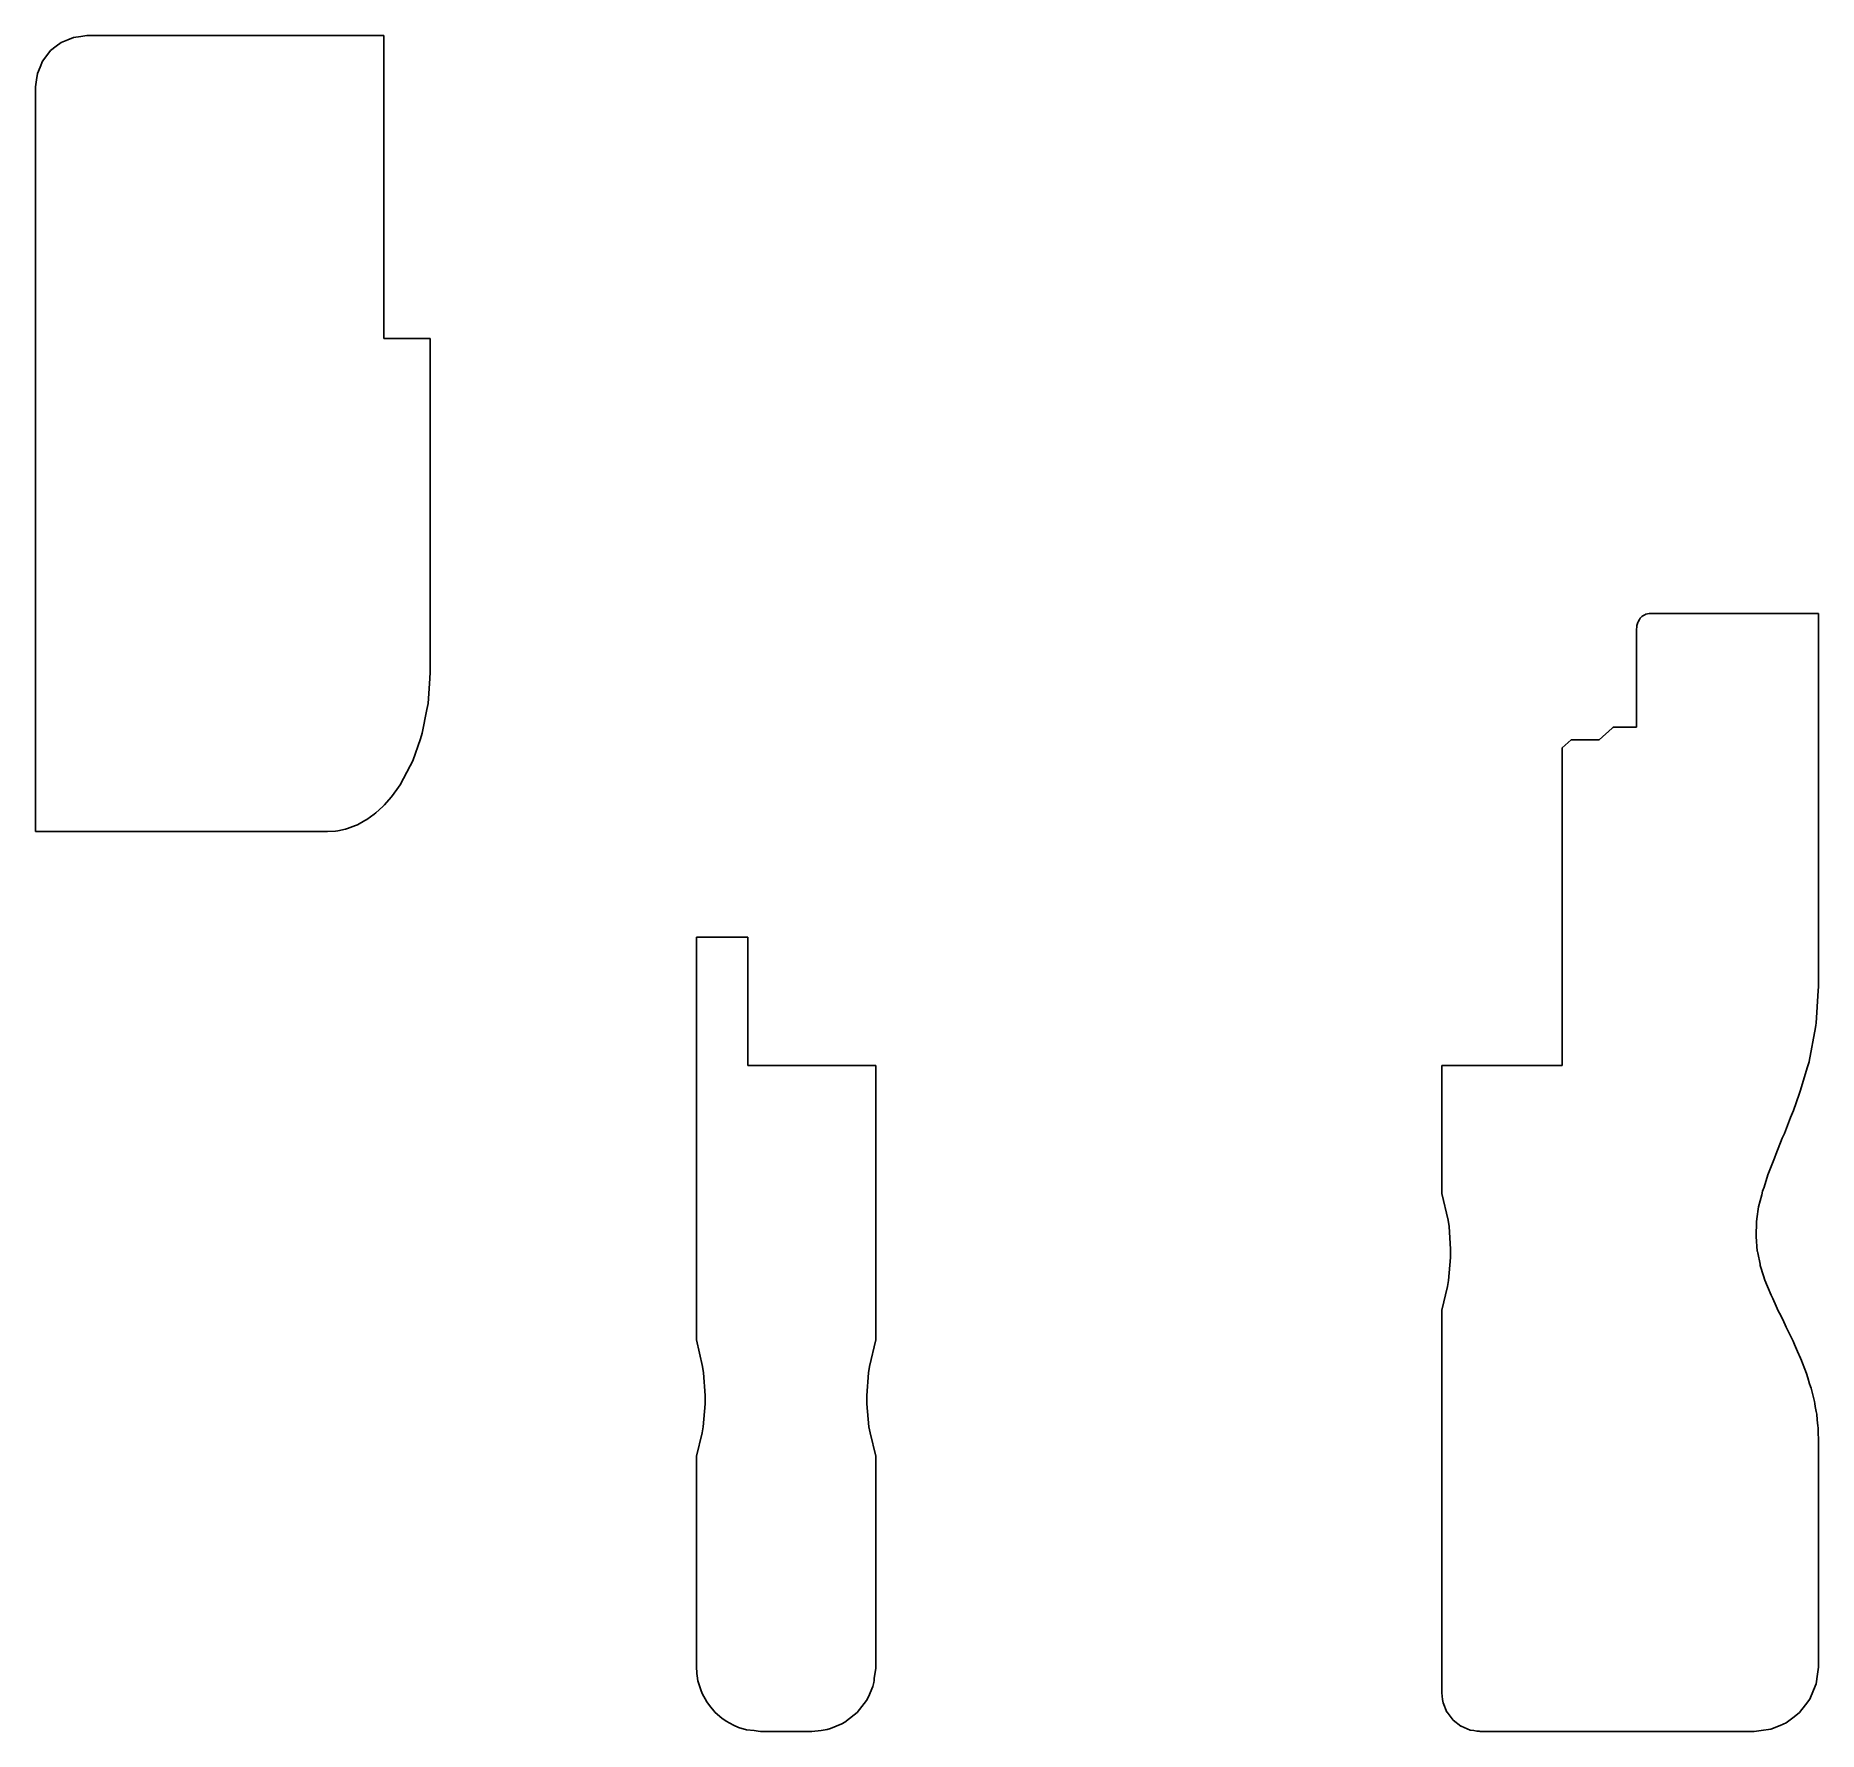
# Model space of a CAD drawing. Header units: metres. Extents: x 2.4 to 72, y -16 to 50.2.
import ezdxf

# ---------------------------------------------------------------- set-up
doc = ezdxf.new("R2010")
doc.units = ezdxf.units.M

msp = doc.modelspace()

# ---------------------------------------------------------------- linework, layer by layer
for p, q in [((3.657, 50.039), (3.882, 50.132)), ((3.882, 50.132), (4.158, 50.168)), ((4.158, 50.168), (4.4, 50.2)), ((4.4, 50.2), (8.935, 50.2)), ((8.935, 50.2), (9.283, 50.2)), ((9.283, 50.2), (9.667, 50.2)), ((9.667, 50.2), (10.05, 50.2)), ((10.05, 50.2), (10.388, 50.2)), ((10.388, 50.2), (10.633, 50.2)), ((10.633, 50.2), (11.278, 50.2)), ((11.278, 50.2), (11.508, 50.2)), ((11.508, 50.2), (11.802, 50.2)), ((11.802, 50.2), (12.121, 50.2)), ((12.121, 50.2), (12.43, 50.2)), ((12.43, 50.2), (12.7, 50.2)), ((12.7, 50.2), (16, 50.2)), ((16, 50.2), (16, 47.526)), ((2.668, 49.2), (2.837, 49.421)), ((2.837, 49.421), (2.986, 49.614)), ((2.986, 49.614), (3.207, 49.784)), ((3.207, 49.784), (3.4, 49.932)), ((3.4, 49.932), (3.657, 50.039)), ((2.468, 48.718), (2.575, 48.975)), ((2.575, 48.975), (2.668, 49.2)), ((2.4, 48.2), (2.436, 48.476)), ((2.4, 46.601), (2.4, 48.2)), ((2.436, 48.476), (2.468, 48.718)), ((16, 47.526), (16, 45.2)), ((2.4, 44.503), (2.4, 46.601)), ((16, 45.2), (16, 44.551)), ((16, 44.551), (16, 44.034)), ((2.4, 43.802), (2.4, 44.503)), ((16, 44.034), (16, 43.335)), ((2.4, 43.75), (2.4, 43.802)), ((2.4, 43.696), (2.4, 43.75)), ((2.4, 43.025), (2.4, 43.696)), ((16, 43.335), (16, 42.856)), ((2.4, 42.969), (2.4, 43.025)), ((2.4, 42.043), (2.4, 42.969)), ((16, 42.856), (16, 42.046)), ((2.4, 41.388), (2.4, 42.043)), ((16, 42.046), (16, 41.649)), ((16, 42.046), (16, 42.046)), ((2.4, 40.846), (2.4, 41.388)), ((16, 41.649), (16, 40.661)), ((2.4, 40.437), (2.4, 40.846)), ((2.4, 37.647), (2.4, 40.437)), ((16, 40.661), (16, 40.391)), ((16, 40.391), (16, 39.152)), ((16, 39.152), (16, 39.052)), ((16, 39.052), (16, 38.379)), ((16, 38.379), (16.941, 38.379)), ((16.941, 38.379), (17.8, 38.379)), ((17.8, 38.379), (17.8, 35.331)), ((2.4, 37.188), (2.4, 37.647)), ((2.4, 36.86), (2.4, 37.188)), ((2.4, 32.406), (2.4, 36.86)), ((17.8, 35.331), (17.8, 31.877)), ((2.4, 28.524), (2.4, 32.406)), ((17.8, 31.877), (17.8, 30.028)), ((17.8, 30.028), (17.8, 28.94)), ((17.8, 28.94), (17.8, 28.262)), ((2.4, 25.305), (2.4, 28.524)), ((17.8, 28.262), (17.8, 27.459)), ((17.8, 27.459), (17.8, 25.347)), ((64.917, 27.166), (64.914, 27.139)), ((64.955, 27.284), (64.917, 27.166)), ((64.967, 27.32), (64.955, 27.284)), ((65.023, 27.413), (64.967, 27.32)), ((65.046, 27.453), (65.023, 27.413)), ((65.114, 27.518), (65.046, 27.453)), ((65.15, 27.554), (65.114, 27.518)), ((65.224, 27.593), (65.15, 27.554)), ((65.271, 27.618), (65.224, 27.593)), ((65.326, 27.63), (65.271, 27.618)), ((65.4, 27.64), (65.326, 27.63)), ((68.934, 27.646), (65.4, 27.64)), ((72, 27.643), (68.934, 27.646)), ((72, 23.358), (72, 27.643)), ((64.914, 27.139), (64.9, 27)), ((64.9, 27), (64.9, 26.774)), ((64.9, 26.774), (64.9, 25.101)), ((2.4, 19.124), (2.4, 25.305)), ((17.785, 25.103), (17.723, 24.133)), ((17.8, 25.347), (17.785, 25.103)), ((64.9, 25.101), (64.9, 24.176)), ((17.677, 23.898), (17.496, 22.966)), ((17.723, 24.133), (17.677, 23.898)), ((64.9, 24.176), (64.9, 23.2)), ((63.95, 23.165), (63.449, 22.714)), ((63.964, 23.178), (63.95, 23.165)), ((63.978, 23.19), (63.964, 23.178)), ((63.984, 23.196), (63.978, 23.19)), ((63.988, 23.2), (63.984, 23.196)), ((64.182, 23.2), (63.988, 23.2)), ((64.9, 23.2), (64.182, 23.2)), ((72, 21.837), (72, 23.358)), ((17.421, 22.749), (17.126, 21.89)), ((17.496, 22.966), (17.421, 22.749)), ((62.349, 22.714), (62, 22.4)), ((62, 22.4), (62, 21.602)), ((63.017, 22.714), (62.349, 22.714)), ((63.449, 22.714), (63.017, 22.714)), ((17.026, 21.7), (16.628, 20.947)), ((17.126, 21.89), (17.026, 21.7)), ((62, 21.602), (62, 21.538)), ((72, 21.311), (72, 21.837)), ((16.628, 20.947), (16.57, 20.864)), ((62, 21.538), (62, 21.491)), ((62, 21.491), (62, 10.823)), ((72, 20.367), (72, 21.311)), ((16.274, 20.464), (16.022, 20.173)), ((16.338, 20.537), (16.274, 20.464)), ((16.57, 20.864), (16.338, 20.537)), ((72, 19.954), (72, 20.367)), ((15.256, 19.557), (14.961, 19.392)), ((15.331, 19.598), (15.256, 19.557)), ((15.614, 19.806), (15.331, 19.598)), ((15.686, 19.859), (15.614, 19.806)), ((15.955, 20.11), (15.686, 19.859)), ((16.022, 20.173), (15.955, 20.11)), ((72, 19.763), (72, 19.954)), ((72, 19.552), (72, 19.763)), ((72, 19.376), (72, 19.552)), ((11.506, 19.124), (2.4, 19.124)), ((13.8, 19.124), (11.506, 19.124)), ((14.113, 19.148), (13.8, 19.124)), ((14.192, 19.154), (14.113, 19.148)), ((14.502, 19.226), (14.192, 19.154)), ((14.58, 19.244), (14.502, 19.226)), ((14.885, 19.362), (14.58, 19.244)), ((14.961, 19.392), (14.885, 19.362)), ((72, 16.566), (72, 19.376)), ((72, 16.162), (72, 16.566)), ((72, 13.071), (72, 16.162)), ((28.401, 15), (28.2, 15)), ((28.2, 15), (28.2, 13.593)), ((30.2, 15), (28.401, 15)), ((30.2, 14.765), (30.2, 15)), ((30.2, 12.651), (30.2, 14.765)), ((28.2, 13.593), (28.2, 11.491)), ((30.2, 12.624), (30.2, 12.651)), ((30.2, 12.393), (30.2, 12.624)), ((71.915, 11.648), (71.995, 12.921)), ((71.995, 12.921), (72, 13.07)), ((72, 13.07), (72, 13.071)), ((30.2, 12.367), (30.2, 12.393)), ((30.2, 12.136), (30.2, 12.367)), ((30.2, 12.111), (30.2, 12.136)), ((30.2, 11.896), (30.2, 12.111)), ((30.2, 11.874), (30.2, 11.896)), ((30.2, 11.69), (30.2, 11.874)), ((28.2, 11.491), (28.2, 11.274)), ((28.2, 11.274), (28.2, 9.78)), ((30.2, 11.672), (30.2, 11.69)), ((30.2, 11.533), (30.2, 11.672)), ((30.2, 11.366), (30.2, 11.533)), ((30.2, 10), (30.2, 11.366)), ((71.64, 10.145), (71.892, 11.479)), ((71.892, 11.479), (71.906, 11.563)), ((71.906, 11.563), (71.915, 11.648)), ((62, 10.823), (62, 10.776)), ((62, 10.776), (62, 10.714)), ((62, 10.714), (62, 10.648)), ((62, 10.648), (62, 10.585)), ((62, 10.585), (62, 10.531)), ((62, 10.531), (62, 10)), ((28.2, 9.78), (28.2, 6.044)), ((31.212, 10), (30.2, 10)), ((35.2, 10), (31.212, 10)), ((35.2, 9.192), (35.2, 10)), ((61.693, 10), (57.3, 10)), ((57.3, 10), (57.3, 8.611)), ((62, 10), (61.693, 10)), ((71.308, 9.033), (71.563, 9.907)), ((71.563, 9.907), (71.637, 10.132)), ((71.637, 10.132), (71.64, 10.145)), ((35.2, 4.441), (35.2, 9.192)), ((57.3, 8.611), (57.3, 7.675)), ((71.027, 8.241), (71.245, 8.874)), ((71.245, 8.874), (71.308, 9.033)), ((57.3, 7.675), (57.3, 6.466)), ((70.674, 7.342), (70.909, 7.967)), ((70.909, 7.967), (71.027, 8.241)), ((70.337, 6.516), (70.587, 7.155)), ((70.587, 7.155), (70.674, 7.342)), ((57.3, 6.466), (57.3, 5.034)), ((70.031, 5.731), (70.285, 6.378)), ((70.285, 6.378), (70.297, 6.416)), ((70.297, 6.416), (70.337, 6.516)), ((28.2, 6.044), (28.2, 4.41)), ((69.886, 5.246), (70.031, 5.731)), ((57.3, 5.034), (57.3, 5.001)), ((57.3, 5.001), (57.541, 3.953)), ((69.666, 4.478), (69.788, 4.941)), ((69.788, 4.941), (69.826, 5.089)), ((69.826, 5.089), (69.886, 5.246)), ((28.2, 4.41), (28.2, 2.162)), ((35.2, 2.976), (35.2, 4.441)), ((69.599, 4.012), (69.666, 4.478)), ((57.541, 3.953), (57.58, 3.709)), ((57.58, 3.709), (57.645, 2.821)), ((69.567, 3.329), (69.581, 3.89)), ((69.581, 3.89), (69.599, 4.012)), ((35.2, 1.234), (35.2, 2.976)), ((57.645, 2.821), (57.643, 2.497)), ((69.567, 3.315), (69.567, 3.329)), ((69.567, 3.313), (69.567, 3.315)), ((69.617, 2.748), (69.567, 3.313)), ((28.2, 2.162), (28.2, -0.65)), ((57.643, 2.497), (57.565, 1.599)), ((69.619, 2.739), (69.617, 2.748)), ((69.634, 2.675), (69.619, 2.739)), ((69.723, 2.24), (69.634, 2.675)), ((69.735, 2.182), (69.723, 2.24)), ((69.859, 1.789), (69.735, 2.182)), ((57.565, 1.599), (57.524, 1.37)), ((69.915, 1.609), (69.859, 1.789)), ((70.016, 1.371), (69.915, 1.609)), ((35.2, -0.669), (35.2, 1.234)), ((57.524, 1.37), (57.3, 0.449)), ((70.161, 1.023), (70.016, 1.371)), ((70.016, 1.371), (70.016, 1.371)), ((70.187, 0.974), (70.161, 1.023)), ((70.226, 0.898), (70.187, 0.974)), ((70.359, 0.597), (70.226, 0.898)), ((57.3, 0.449), (57.3, 0.182)), ((57.3, 0.182), (57.3, -1.983)), ((70.437, 0.415), (70.359, 0.597)), ((70.535, 0.229), (70.437, 0.415)), ((70.658, -0.012), (70.535, 0.229)), ((28.2, -0.65), (28.2, -0.709)), ((35.2, -0.709), (35.2, -0.669)), ((70.709, -0.131), (70.658, -0.012)), ((70.748, -0.222), (70.709, -0.131)), ((70.876, -0.483), (70.748, -0.222)), ((71.012, -0.764), (70.876, -0.483)), ((28.2, -0.709), (28.441, -1.757)), ((34.959, -1.757), (35.2, -0.709)), ((35.2, -0.709), (35.2, -0.709)), ((71.041, -0.834), (71.012, -0.764)), ((71.067, -0.9), (71.041, -0.834)), ((71.192, -1.176), (71.067, -0.9)), ((71.302, -1.427), (71.192, -1.176)), ((28.441, -1.757), (28.48, -2)), ((28.48, -2), (28.545, -2.889)), ((34.855, -2.889), (34.92, -2)), ((34.92, -2), (34.959, -1.757)), ((57.3, -1.983), (57.3, -4.004)), ((71.337, -1.521), (71.302, -1.427)), ((71.376, -1.631), (71.337, -1.521)), ((71.467, -1.859), (71.376, -1.631)), ((71.535, -2.032), (71.467, -1.859)), ((71.586, -2.197), (71.535, -2.032)), ((71.658, -2.432), (71.586, -2.197)), ((71.693, -2.535), (71.658, -2.432)), ((71.714, -2.6), (71.693, -2.535)), ((71.781, -2.863), (71.714, -2.6)), ((28.543, -3.212), (28.465, -4.11)), ((28.545, -2.889), (28.543, -3.212)), ((34.857, -3.212), (34.855, -2.889)), ((34.935, -4.11), (34.857, -3.212)), ((71.846, -3.126), (71.781, -2.863)), ((71.858, -3.195), (71.846, -3.126)), ((71.881, -3.324), (71.858, -3.195)), ((71.917, -3.518), (71.881, -3.324)), ((28.465, -4.11), (28.424, -4.34)), ((34.976, -4.34), (34.935, -4.11)), ((57.3, -4.004), (57.3, -5.739)), ((71.935, -3.615), (71.917, -3.518)), ((71.959, -3.834), (71.935, -3.615)), ((71.984, -4.074), (71.959, -3.834)), ((71.987, -4.153), (71.984, -4.074)), ((71.994, -4.338), (71.987, -4.153)), ((28.424, -4.34), (28.2, -5.261)), ((35.2, -5.261), (34.976, -4.34)), ((71.998, -4.456), (71.994, -4.338)), ((72, -4.5), (71.998, -4.456)), ((72, -6.263), (72, -4.5)), ((28.2, -5.261), (28.2, -5.565)), ((28.2, -5.565), (28.2, -7.856)), ((35.2, -5.483), (35.2, -5.261)), ((35.2, -7.169), (35.2, -5.483)), ((57.3, -5.739), (57.3, -7.143)), ((72, -7.713), (72, -6.263)), ((35.2, -8.655), (35.2, -7.169)), ((57.3, -7.143), (57.3, -8.232)), ((28.2, -7.856), (28.2, -9.611)), ((57.3, -8.232), (57.3, -9.049)), ((72, -8.553), (72, -7.713)), ((35.2, -9.863), (35.2, -8.655)), ((72, -9.284), (72, -8.553)), ((28.2, -9.611), (28.2, -10.841)), ((57.3, -9.049), (57.3, -9.641)), ((57.3, -9.641), (57.3, -9.82)), ((72, -9.845), (72, -9.284)), ((35.2, -10.784), (35.2, -9.863)), ((57.3, -9.82), (57.3, -10.248)), ((57.3, -10.248), (57.3, -10.416)), ((57.3, -10.416), (57.3, -14.177)), ((72, -10.261), (72, -9.845)), ((72, -10.702), (72, -10.261)), ((28.2, -10.841), (28.2, -11.665)), ((35.2, -11.452), (35.2, -10.784)), ((72, -10.783), (72, -10.702)), ((72, -13.5), (72, -10.783)), ((28.2, -11.665), (28.2, -12.202)), ((35.2, -11.91), (35.2, -11.452)), ((28.2, -12.202), (28.2, -12.543)), ((35.2, -12.202), (35.2, -11.91)), ((35.2, -12.366), (35.2, -12.202)), ((35.2, -13.5), (35.2, -12.366)), ((28.2, -12.543), (28.2, -12.75)), ((28.2, -12.75), (28.2, -12.866)), ((28.2, -12.866), (28.2, -13.5)), ((28.2, -13.5), (28.211, -13.717)), ((28.211, -13.717), (28.212, -13.745)), ((28.212, -13.745), (28.229, -13.836)), ((28.229, -13.836), (28.257, -14.024)), ((35.142, -13.937), (35.175, -13.687)), ((35.175, -13.687), (35.198, -13.55)), ((35.198, -13.55), (35.2, -13.5)), ((71.915, -14.147), (71.966, -13.762)), ((71.966, -13.762), (72, -13.5)), ((28.257, -14.024), (28.365, -14.382)), ((28.365, -14.382), (28.425, -14.528)), ((28.425, -14.528), (28.599, -14.853)), ((34.911, -14.657), (35.082, -14.245)), ((35.082, -14.245), (35.127, -14.096)), ((35.127, -14.096), (35.138, -14.017)), ((35.138, -14.017), (35.142, -13.937)), ((57.3, -14.177), (57.3, -14.243)), ((57.3, -14.243), (57.3, -14.5)), ((57.3, -14.5), (57.328, -14.754)), ((71.665, -14.75), (71.814, -14.391)), ((71.814, -14.391), (71.915, -14.147)), ((28.599, -14.853), (28.702, -14.987)), ((28.702, -14.987), (28.932, -15.268)), ((28.932, -15.268), (29.195, -15.483)), ((34.361, -15.355), (34.468, -15.268)), ((34.468, -15.268), (34.563, -15.152)), ((34.563, -15.152), (34.839, -14.793)), ((34.839, -14.793), (34.911, -14.657)), ((57.328, -14.754), (57.351, -14.888)), ((57.351, -14.888), (57.352, -14.89)), ((57.352, -14.89), (57.5, -15.249)), ((57.5, -15.249), (57.502, -15.251)), ((57.502, -15.251), (57.738, -15.559)), ((71.058, -15.429), (71.268, -15.268)), ((71.268, -15.268), (71.504, -14.96)), ((71.504, -14.96), (71.665, -14.75)), ((29.195, -15.483), (29.354, -15.605)), ((29.354, -15.605), (29.645, -15.761)), ((29.645, -15.761), (29.847, -15.845)), ((29.847, -15.845), (30.155, -15.939)), ((30.155, -15.939), (30.449, -15.967)), ((30.449, -15.967), (30.604, -15.99)), ((30.604, -15.99), (30.7, -16)), ((30.7, -16), (32.141, -16)), ((32.141, -16), (32.7, -16)), ((32.7, -16), (33.071, -15.963)), ((33.071, -15.963), (33.306, -15.924)), ((33.306, -15.924), (33.43, -15.887)), ((33.43, -15.887), (33.871, -15.704)), ((33.871, -15.704), (33.989, -15.641)), ((33.989, -15.641), (34.361, -15.355)), ((57.738, -15.559), (57.739, -15.561)), ((57.739, -15.561), (58.048, -15.797)), ((58.048, -15.797), (58.051, -15.799)), ((58.051, -15.799), (58.41, -15.948)), ((58.41, -15.948), (58.413, -15.949)), ((58.413, -15.949), (58.413, -15.949)), ((58.413, -15.949), (58.546, -15.972)), ((58.546, -15.972), (58.662, -15.993)), ((58.662, -15.993), (58.677, -15.995)), ((58.677, -15.995), (58.692, -15.996)), ((58.692, -15.996), (58.738, -15.999)), ((58.738, -15.999), (58.754, -15.999)), ((58.754, -15.999), (58.8, -16)), ((58.8, -16), (67.496, -16)), ((67.496, -16), (69.5, -16)), ((69.5, -16), (69.762, -15.966)), ((69.762, -15.966), (70.147, -15.915)), ((70.147, -15.915), (70.506, -15.766)), ((70.506, -15.766), (70.75, -15.665)), ((70.75, -15.665), (71.058, -15.429))]:
    msp.add_line(p, q)

doc.saveas('drawing.dxf')
